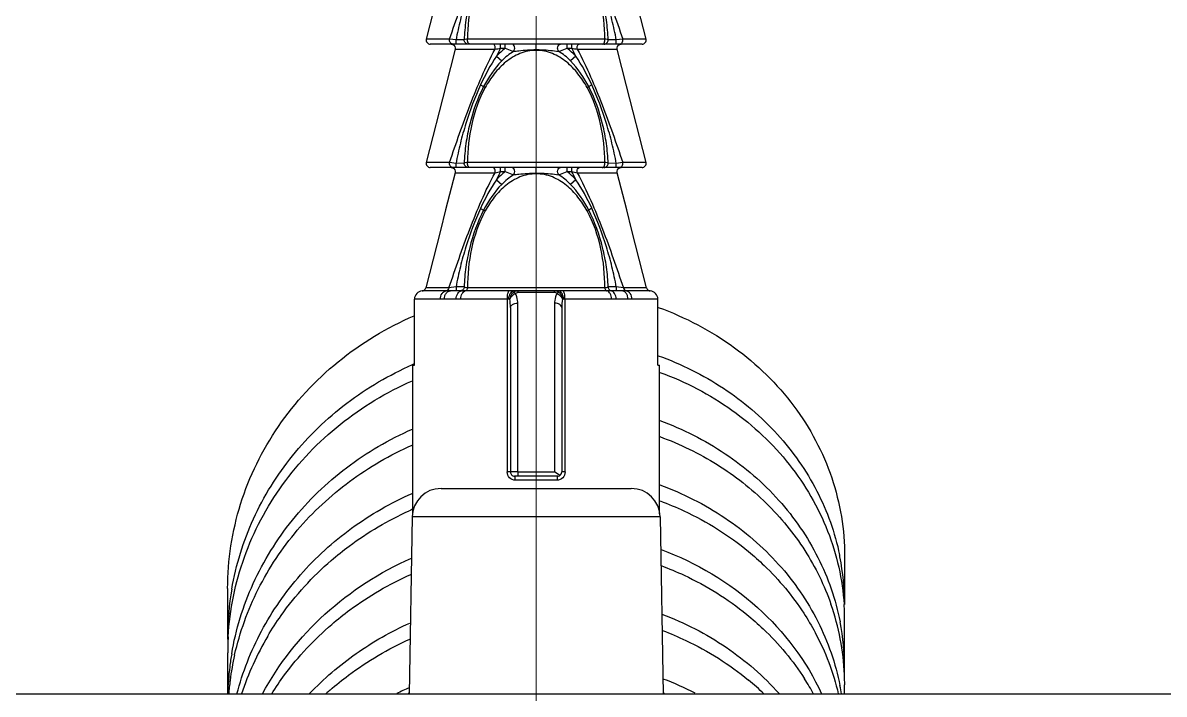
# Model space of a CAD drawing. Header units: millimetres. Extents: x 14071 to 14912, y -87 to 508.
# Drawn here: x 14483.01 to 14510.76, y 269.86 to 286.17 of the extents above; entities that cross this region are included whole.
import ezdxf

# ---------------------------------------------------------------- set-up
doc = ezdxf.new("R2010")
doc.units = ezdxf.units.MM
doc.linetypes.add('CENTERX2', pattern=[101.6, 63.5, -12.7, 12.7, -12.7])
doc.layers.add('CENTER', color=1, linetype='CENTERX2', lineweight=15)
doc.layers.add('벽', color=2, linetype='Continuous')

msp = doc.modelspace()

# ---------------------------------------------------------------- linework, layer by layer
at = {"linetype": 'Continuous'}
for p, q in [((14493.293, 287.643), (14492.818, 285.78)), ((14498.163, 285.78), (14497.687, 287.643)), ((14493.387, 285.78), (14492.818, 285.78)), ((14498.064, 285.656), (14492.917, 285.656)), ((14493.522, 285.531), (14493.293, 284.643)), ((14493.543, 285.756), (14493.387, 285.78)), ((14493.422, 285.656), (14493.459, 285.649)), ((14493.459, 285.649), (14493.491, 285.63)), ((14493.491, 285.63), (14493.514, 285.601)), ((14493.514, 285.601), (14493.524, 285.567)), ((14493.524, 285.567), (14493.522, 285.531)), ((14493.522, 285.531), (14494.493, 285.531)), ((14493.742, 285.759), (14493.543, 285.756)), ((14493.544, 285.656), (14493.543, 285.756)), ((14497.159, 285.78), (14493.822, 285.78)), ((14494.625, 285.556), (14494.625, 285.656)), ((14494.625, 285.556), (14494.739, 285.556)), ((14494.739, 285.556), (14494.739, 285.656)), ((14494.739, 285.556), (14494.943, 285.48)), ((14495.49, 285.504), (14495.49, 285.656)), ((14496.038, 285.48), (14496.242, 285.556)), ((14496.242, 285.556), (14496.242, 285.656)), ((14496.242, 285.556), (14496.355, 285.556)), ((14496.355, 285.556), (14496.355, 285.656)), ((14496.488, 285.531), (14497.459, 285.531)), ((14497.438, 285.756), (14497.239, 285.759)), ((14497.437, 285.656), (14497.438, 285.756)), ((14497.594, 285.78), (14497.438, 285.756)), ((14497.457, 285.567), (14497.467, 285.601)), ((14497.459, 285.531), (14497.457, 285.567)), ((14497.687, 284.643), (14497.459, 285.531)), ((14497.467, 285.601), (14497.49, 285.63)), ((14497.49, 285.63), (14497.522, 285.649)), ((14497.522, 285.649), (14497.559, 285.656)), ((14498.163, 285.78), (14497.594, 285.78)), ((14494.528, 285.361), (14494.652, 285.247)), ((14496.453, 285.361), (14496.329, 285.247)), ((14493.293, 284.643), (14492.818, 282.78)), ((14494.139, 284.664), (14494.213, 284.622)), ((14494.252, 284.6), (14494.213, 284.622)), ((14496.729, 284.601), (14496.768, 284.623)), ((14496.842, 284.665), (14496.768, 284.623)), ((14498.163, 282.78), (14497.687, 284.643)), ((14493.387, 282.78), (14492.818, 282.78)), ((14493.543, 282.756), (14493.387, 282.78)), ((14493.742, 282.759), (14493.543, 282.756)), ((14493.544, 282.656), (14493.543, 282.756)), ((14497.159, 282.78), (14493.822, 282.78)), ((14497.438, 282.756), (14497.239, 282.759)), ((14497.437, 282.656), (14497.438, 282.756)), ((14497.594, 282.78), (14497.438, 282.756)), ((14498.163, 282.78), (14497.594, 282.78)), ((14498.064, 282.656), (14492.917, 282.656)), ((14493.522, 282.531), (14493.29, 281.628)), ((14493.422, 282.656), (14493.459, 282.649)), ((14493.459, 282.649), (14493.491, 282.63)), ((14493.491, 282.63), (14493.514, 282.601)), ((14493.514, 282.601), (14493.524, 282.567)), ((14493.524, 282.567), (14493.522, 282.531)), ((14493.522, 282.531), (14494.493, 282.531)), ((14494.625, 282.556), (14494.625, 282.656)), ((14494.625, 282.556), (14494.739, 282.556)), ((14494.739, 282.556), (14494.739, 282.656)), ((14494.739, 282.556), (14494.943, 282.48)), ((14495.49, 282.504), (14495.49, 282.656)), ((14496.038, 282.48), (14496.242, 282.556)), ((14496.242, 282.556), (14496.242, 282.656)), ((14496.242, 282.556), (14496.355, 282.556)), ((14496.355, 282.556), (14496.355, 282.656)), ((14496.488, 282.531), (14497.459, 282.531)), ((14497.457, 282.567), (14497.467, 282.601)), ((14497.459, 282.531), (14497.457, 282.567)), ((14497.691, 281.628), (14497.459, 282.531)), ((14497.467, 282.601), (14497.49, 282.63)), ((14497.49, 282.63), (14497.522, 282.649)), ((14497.522, 282.649), (14497.559, 282.656)), ((14494.528, 282.361), (14494.652, 282.247)), ((14496.453, 282.361), (14496.329, 282.247)), ((14494.139, 281.664), (14494.213, 281.622)), ((14496.842, 281.665), (14496.768, 281.623)), ((14493.29, 281.628), (14493.162, 281.128)), ((14494.251, 281.6), (14494.213, 281.622)), ((14496.729, 281.601), (14496.768, 281.623)), ((14497.819, 281.128), (14497.691, 281.628)), ((14493.162, 281.128), (14492.806, 279.731)), ((14498.175, 279.731), (14497.819, 281.128)), ((14492.794, 279.703), (14492.773, 279.68)), ((14493.371, 279.731), (14492.806, 279.731)), ((14493.543, 279.755), (14493.371, 279.731)), ((14493.543, 279.755), (14493.542, 279.656)), ((14493.741, 279.753), (14493.543, 279.755)), ((14497.159, 279.731), (14493.822, 279.731)), ((14497.438, 279.755), (14497.239, 279.753)), ((14497.61, 279.731), (14497.438, 279.755)), ((14497.438, 279.755), (14497.439, 279.656)), ((14498.175, 279.731), (14497.61, 279.731)), ((14498.208, 279.68), (14498.187, 279.703)), ((14492.532, 277.856), (14492.532, 279.457)), ((14493.162, 279.457), (14492.532, 279.457)), ((14493.303, 279.656), (14492.716, 279.656)), ((14493.257, 279.456), (14493.162, 279.457)), ((14493.545, 279.456), (14493.257, 279.456)), ((14493.406, 279.656), (14493.303, 279.656)), ((14493.675, 279.656), (14493.406, 279.656)), ((14493.658, 279.457), (14493.545, 279.456)), ((14494.789, 279.457), (14493.658, 279.457)), ((14493.768, 279.656), (14493.675, 279.656)), ((14494.831, 279.656), (14493.768, 279.656)), ((14494.789, 279.457), (14494.789, 275.256)), ((14494.826, 279.456), (14494.789, 279.457)), ((14494.852, 279.456), (14494.826, 279.456)), ((14494.947, 279.656), (14494.831, 279.656)), ((14496.034, 279.656), (14494.947, 279.656)), ((14495.944, 279.615), (14495.037, 279.615)), ((14496.15, 279.656), (14496.034, 279.656)), ((14496.155, 279.456), (14496.129, 279.456)), ((14497.212, 279.656), (14496.15, 279.656)), ((14496.192, 279.457), (14496.155, 279.456)), ((14496.192, 275.256), (14496.192, 279.457)), ((14497.323, 279.457), (14496.192, 279.457)), ((14497.306, 279.656), (14497.212, 279.656)), ((14497.575, 279.656), (14497.306, 279.656)), ((14497.436, 279.456), (14497.323, 279.457)), ((14497.724, 279.456), (14497.436, 279.456)), ((14497.678, 279.656), (14497.575, 279.656)), ((14498.264, 279.656), (14497.678, 279.656)), ((14497.819, 279.457), (14497.724, 279.456)), ((14498.449, 279.457), (14497.819, 279.457)), ((14498.449, 277.856), (14498.449, 279.457)), ((14494.865, 279.25), (14494.865, 275.256)), ((14495.046, 275.257), (14495.042, 279.362)), ((14495.939, 279.362), (14495.935, 275.257)), ((14496.115, 279.25), (14496.115, 275.256)), ((14492.486, 277.865), (14492.494, 277.869)), ((14492.49, 274.237), (14492.49, 277.856)), ((14492.49, 277.856), (14492.532, 277.856)), ((14492.492, 277.852), (14492.5, 277.856)), ((14498.449, 277.856), (14498.49, 277.856)), ((14498.49, 274.237), (14498.49, 277.856)), ((14494.865, 275.256), (14494.789, 275.256)), ((14495.046, 275.257), (14494.865, 275.256)), ((14496.015, 275.156), (14494.965, 275.156)), ((14495.999, 275.056), (14494.982, 275.056)), ((14495.046, 275.257), (14495.935, 275.257)), ((14496.065, 275.169), (14495.935, 275.257)), ((14496.192, 275.256), (14496.115, 275.256)), ((14493.178, 274.856), (14497.803, 274.856)), ((14492.478, 274.168), (14492.403, 269.856)), ((14498.502, 274.168), (14492.478, 274.168)), ((14498.502, 274.168), (14498.578, 269.856)), ((14502.99, 273.205), (14502.99, 272.033)), ((14487.99, 272.424), (14487.99, 271.252)), ((14502.99, 270.47), (14502.99, 271.642)), ((14487.99, 270.861), (14487.99, 269.856)), ((14502.99, 269.856), (14502.99, 270.08)), ((14523.254, 269.856), (14467.828, 269.856)), ((14492.404, 269.894), (14492.38, 269.856)), ((14498.577, 269.894), (14498.6, 269.856))]:
    msp.add_line(p, q, dxfattribs=at)
for centre, radius, start, end in [((14490.598, 307.257), 22.072, 280.1631, 280.5139), ((14500.554, 282.445), 6.695, 152.3134, 154.1752), ((14490.418, 282.44), 6.705, 25.8267, 27.6858), ((14500.213, 306.322), 21.121, 259.4774, 259.844), ((14490.646, 303.991), 21.802, 280.1608, 280.516), ((14500.546, 279.449), 6.686, 152.3123, 154.1767), ((14490.438, 279.45), 6.683, 25.8231, 27.6883), ((14500.146, 302.96), 20.754, 259.4755, 259.8486), ((14492.709, 279.756), 0.0998, 328.1025, 345.6551), ((14498.272, 279.756), 0.0998, 194.3449, 211.8975), ((14492.707, 279.759), 0.104, 275.3324, 292.573), ((14492.707, 279.758), 0.103, 292.6638, 310.2499), ((14498.274, 279.758), 0.103, 229.7501, 247.3362), ((14498.274, 279.759), 0.104, 247.427, 264.6676), ((14495.717, 270.5), 8.043, 113.4059, 113.6196), ((14494.965, 275.256), 0.1, 180, 270.0005), ((14496.015, 275.256), 0.1, 270, 0), ((14493.178, 274.156), 0.7, 90, 179), ((14497.803, 274.156), 0.7, 1, 90), ((14495.711, 266.998), 8.027, 113.6716, 114.3396), ((14497.04, 272.029), 5.95, 11.2906, 11.7618), ((14497.048, 272.03), 5.942, 0.0261, 11.2894), ((14494.837, 271.25), 6.846, 170.2374, 179.9864), ((14497.012, 270.071), 5.979, 2.4672, 19.243), ((14497.074, 271.642), 5.916, 0.0023, 3.7949), ((14497.052, 270.468), 5.938, 0.0217, 11.1358), ((14494.815, 271.252), 6.825, 180.0031, 181.4104), ((14494.822, 270.861), 6.831, 176.7256, 179.9984), ((14495.055, 267.664), 7.075, 149.4115, 161.9034), ((14494.837, 269.686), 6.847, 170.3106, 172.9797), ((14494.851, 269.294), 6.861, 167.2368, 172.4825), ((14494.822, 269.688), 6.832, 172.9836, 178.5966), ((14497.092, 270.08), 5.899, 359.9965, 2.4146), ((14497.079, 270.47), 5.911, 358.6255, 0.0016), ((14494.837, 269.296), 6.846, 172.4854, 175.2932), ((14495.698, 262.727), 7.997, 114.3365, 116.7242), ((14495.902, 263.166), 7.549, 62.7672, 69.2059), ((14496.252, 264.879), 6.903, 46.1808, 50.4121), ((14496.683, 266.804), 6.338, 28.8236, 32.6931), ((14497.031, 268.901), 5.96, 9.2582, 11.2486), ((14495.498, 264.193), 7.641, 131.0588, 131.9789)]:
    msp.add_arc(centre, radius, start, end, dxfattribs=at)
for points, knots in [([(14493.387, 285.78), (14493.543, 286.249), (14493.788, 286.95), (14494.161, 287.867), (14494.373, 288.315), (14494.493, 288.531)], [0, 0, 0, 0, 0.500014, 0.750016, 1, 1, 1, 1]), ([(14496.488, 288.531), (14496.608, 288.315), (14496.82, 287.867), (14497.193, 286.95), (14497.437, 286.249), (14497.594, 285.78)], [0, 0, 0, 0, 0.249984, 0.499986, 1, 1, 1, 1]), ([(14494.139, 287.664), (14493.999, 287.361), (14493.824, 286.89), (14493.642, 286.247), (14493.571, 285.921), (14493.543, 285.756)], [0, 0, 0, 0, 0.499916, 0.749957, 1, 1, 1, 1]), ([(14494.213, 287.622), (14494.063, 287.335), (14493.899, 286.873), (14493.775, 286.24), (14493.746, 285.919), (14493.742, 285.759)], [0, 0, 0, 0, 0.501413, 0.751199, 1, 1, 1, 1]), ([(14494.252, 287.601), (14494.098, 287.323), (14493.889, 286.72), (14493.823, 286.09), (14493.822, 285.78)], [0, 0, 0, 0, 0.505805, 1, 1, 1, 1]), ([(14497.159, 285.78), (14497.157, 286.09), (14497.092, 286.72), (14496.883, 287.323), (14496.729, 287.601)], [0, 0, 0, 0, 0.494196, 1, 1, 1, 1]), ([(14497.239, 285.759), (14497.235, 285.919), (14497.206, 286.24), (14497.082, 286.874), (14496.917, 287.336), (14496.768, 287.623)], [0, 0, 0, 0, 0.248799, 0.498591, 1, 1, 1, 1]), ([(14497.438, 285.756), (14497.41, 285.921), (14497.339, 286.247), (14497.157, 286.89), (14496.981, 287.361), (14496.842, 287.665)], [0, 0, 0, 0, 0.250042, 0.500085, 1, 1, 1, 1]), ([(14492.818, 285.78), (14492.811, 285.751), (14492.825, 285.684), (14492.887, 285.656), (14492.917, 285.656)], [0, 0, 0, 0, 0.499383, 1, 1, 1, 1]), ([(14493.462, 285.656), (14493.45, 285.656), (14493.425, 285.664), (14493.388, 285.705), (14493.382, 285.751), (14493.387, 285.78)], [0, 0, 0, 0, 0.219188, 0.461716, 1, 1, 1, 1]), ([(14493.387, 282.78), (14493.543, 283.249), (14493.788, 283.95), (14494.161, 284.867), (14494.373, 285.315), (14494.493, 285.531)], [0, 0, 0, 0, 0.500014, 0.750016, 1, 1, 1, 1]), ([(14493.842, 285.656), (14493.816, 285.656), (14493.761, 285.678), (14493.741, 285.733), (14493.742, 285.759)], [0, 0, 0, 0, 0.499908, 1, 1, 1, 1]), ([(14493.822, 285.78), (14493.803, 285.778), (14493.777, 285.775), (14493.751, 285.767), (14493.742, 285.761), (14493.742, 285.759)], [0, 0, 0, 0, 0.690597, 0.893402, 1, 1, 1, 1]), ([(14493.882, 285.656), (14493.872, 285.656), (14493.851, 285.665), (14493.83, 285.695), (14493.819, 285.735), (14493.82, 285.765), (14493.822, 285.78)], [0, 0, 0, 0, 0.189502, 0.423747, 0.703402, 1, 1, 1, 1]), ([(14494.493, 285.531), (14494.494, 285.546), (14494.494, 285.576), (14494.486, 285.62), (14494.463, 285.656), (14494.445, 285.656)], [0, 0, 0, 0, 0.318177, 0.614091, 1, 1, 1, 1]), ([(14494.943, 285.48), (14494.955, 285.494), (14494.97, 285.532), (14494.968, 285.59), (14494.943, 285.639), (14494.91, 285.656), (14494.895, 285.656)], [0, 0, 0, 0, 0.259552, 0.537508, 0.7898, 1, 1, 1, 1]), ([(14496.038, 285.48), (14496.026, 285.494), (14496.011, 285.532), (14496.013, 285.59), (14496.038, 285.639), (14496.071, 285.656), (14496.086, 285.656)], [0, 0, 0, 0, 0.259551, 0.537504, 0.789794, 1, 1, 1, 1]), ([(14496.488, 285.531), (14496.487, 285.546), (14496.487, 285.576), (14496.495, 285.62), (14496.518, 285.656), (14496.536, 285.656)], [0, 0, 0, 0, 0.318177, 0.614092, 1, 1, 1, 1]), ([(14496.488, 285.531), (14496.608, 285.315), (14496.82, 284.867), (14497.193, 283.95), (14497.437, 283.249), (14497.594, 282.78)], [0, 0, 0, 0, 0.249984, 0.499986, 1, 1, 1, 1]), ([(14497.099, 285.656), (14497.109, 285.656), (14497.13, 285.665), (14497.151, 285.695), (14497.162, 285.735), (14497.161, 285.765), (14497.159, 285.78)], [0, 0, 0, 0, 0.189503, 0.423748, 0.703403, 1, 1, 1, 1]), ([(14497.139, 285.656), (14497.165, 285.656), (14497.22, 285.678), (14497.24, 285.733), (14497.239, 285.759)], [0, 0, 0, 0, 0.499908, 1, 1, 1, 1]), ([(14497.239, 285.759), (14497.239, 285.761), (14497.23, 285.767), (14497.204, 285.775), (14497.178, 285.778), (14497.159, 285.78)], [0, 0, 0, 0, 0.106498, 0.30909, 1, 1, 1, 1]), ([(14497.519, 285.656), (14497.531, 285.656), (14497.556, 285.664), (14497.593, 285.705), (14497.599, 285.751), (14497.594, 285.78)], [0, 0, 0, 0, 0.219189, 0.461717, 1, 1, 1, 1]), ([(14498.064, 285.656), (14498.094, 285.656), (14498.156, 285.684), (14498.17, 285.751), (14498.163, 285.78)], [0, 0, 0, 0, 0.500617, 1, 1, 1, 1]), ([(14495.49, 285.504), (14495.357, 285.504), (14495.088, 285.448), (14494.743, 285.234), (14494.463, 284.943), (14494.316, 284.718), (14494.252, 284.601)], [0, 0, 0, 0, 0.250277, 0.499797, 0.74937, 1, 1, 1, 1]), ([(14494.943, 285.48), (14494.984, 285.486), (14495.166, 285.509), (14495.349, 285.522), (14495.49, 285.522)], [0, 0, 0, 0, 0.229837, 1, 1, 1, 1]), ([(14495.49, 285.522), (14495.538, 285.522), (14495.721, 285.518), (14495.904, 285.499), (14496.038, 285.48)], [0, 0, 0, 0, 0.260003, 1, 1, 1, 1]), ([(14496.729, 284.601), (14496.664, 284.718), (14496.518, 284.943), (14496.238, 285.234), (14495.893, 285.448), (14495.624, 285.504), (14495.49, 285.504)], [0, 0, 0, 0, 0.250677, 0.500316, 0.749851, 1, 1, 1, 1]), ([(14494.139, 284.664), (14493.999, 284.361), (14493.824, 283.89), (14493.642, 283.247), (14493.571, 282.921), (14493.543, 282.756)], [0, 0, 0, 0, 0.499916, 0.749957, 1, 1, 1, 1]), ([(14494.213, 284.622), (14494.063, 284.335), (14493.899, 283.873), (14493.775, 283.24), (14493.746, 282.919), (14493.742, 282.759)], [0, 0, 0, 0, 0.501413, 0.751199, 1, 1, 1, 1]), ([(14494.252, 284.601), (14494.098, 284.323), (14493.889, 283.72), (14493.823, 283.09), (14493.822, 282.78)], [0, 0, 0, 0, 0.505805, 1, 1, 1, 1]), ([(14497.159, 282.78), (14497.157, 283.09), (14497.092, 283.72), (14496.883, 284.323), (14496.729, 284.601)], [0, 0, 0, 0, 0.494196, 1, 1, 1, 1]), ([(14497.239, 282.759), (14497.235, 282.919), (14497.206, 283.24), (14497.082, 283.874), (14496.917, 284.336), (14496.768, 284.623)], [0, 0, 0, 0, 0.248799, 0.498591, 1, 1, 1, 1]), ([(14497.438, 282.756), (14497.41, 282.921), (14497.339, 283.247), (14497.157, 283.89), (14496.981, 284.361), (14496.842, 284.665)], [0, 0, 0, 0, 0.250042, 0.500085, 1, 1, 1, 1]), ([(14492.818, 282.78), (14492.811, 282.751), (14492.825, 282.684), (14492.887, 282.656), (14492.917, 282.656)], [0, 0, 0, 0, 0.499383, 1, 1, 1, 1]), ([(14493.462, 282.656), (14493.45, 282.656), (14493.425, 282.664), (14493.388, 282.705), (14493.382, 282.751), (14493.387, 282.78)], [0, 0, 0, 0, 0.219188, 0.461716, 1, 1, 1, 1]), ([(14493.842, 282.656), (14493.816, 282.656), (14493.761, 282.678), (14493.741, 282.733), (14493.742, 282.759)], [0, 0, 0, 0, 0.499908, 1, 1, 1, 1]), ([(14493.822, 282.78), (14493.803, 282.778), (14493.777, 282.775), (14493.751, 282.767), (14493.742, 282.761), (14493.742, 282.759)], [0, 0, 0, 0, 0.690597, 0.893402, 1, 1, 1, 1]), ([(14493.882, 282.656), (14493.872, 282.656), (14493.851, 282.665), (14493.83, 282.695), (14493.819, 282.735), (14493.82, 282.765), (14493.822, 282.78)], [0, 0, 0, 0, 0.189502, 0.423747, 0.703402, 1, 1, 1, 1]), ([(14497.099, 282.656), (14497.109, 282.656), (14497.13, 282.665), (14497.151, 282.695), (14497.162, 282.735), (14497.161, 282.765), (14497.159, 282.78)], [0, 0, 0, 0, 0.189503, 0.423748, 0.703403, 1, 1, 1, 1]), ([(14497.139, 282.656), (14497.165, 282.656), (14497.22, 282.678), (14497.24, 282.733), (14497.239, 282.759)], [0, 0, 0, 0, 0.499908, 1, 1, 1, 1]), ([(14497.239, 282.759), (14497.239, 282.761), (14497.23, 282.767), (14497.204, 282.775), (14497.178, 282.778), (14497.159, 282.78)], [0, 0, 0, 0, 0.106498, 0.30909, 1, 1, 1, 1]), ([(14497.519, 282.656), (14497.531, 282.656), (14497.556, 282.664), (14497.593, 282.705), (14497.599, 282.751), (14497.594, 282.78)], [0, 0, 0, 0, 0.219189, 0.461717, 1, 1, 1, 1]), ([(14498.064, 282.656), (14498.094, 282.656), (14498.156, 282.684), (14498.17, 282.751), (14498.163, 282.78)], [0, 0, 0, 0, 0.500617, 1, 1, 1, 1]), ([(14493.371, 279.731), (14493.53, 280.209), (14493.777, 280.923), (14494.155, 281.855), (14494.371, 282.311), (14494.493, 282.531)], [0, 0, 0, 0, 0.500015, 0.750017, 1, 1, 1, 1]), ([(14495.49, 282.504), (14495.357, 282.504), (14495.087, 282.448), (14494.743, 282.234), (14494.463, 281.943), (14494.316, 281.718), (14494.251, 281.6)], [0, 0, 0, 0, 0.250296, 0.49982, 0.749389, 1, 1, 1, 1]), ([(14494.493, 282.531), (14494.494, 282.546), (14494.494, 282.576), (14494.486, 282.62), (14494.463, 282.656), (14494.445, 282.656)], [0, 0, 0, 0, 0.318178, 0.614092, 1, 1, 1, 1]), ([(14494.943, 282.48), (14494.955, 282.494), (14494.97, 282.532), (14494.968, 282.59), (14494.943, 282.639), (14494.91, 282.656), (14494.895, 282.656)], [0, 0, 0, 0, 0.259552, 0.537509, 0.789801, 1, 1, 1, 1]), ([(14494.943, 282.48), (14494.984, 282.486), (14495.166, 282.509), (14495.349, 282.522), (14495.49, 282.522)], [0, 0, 0, 0, 0.229839, 1, 1, 1, 1]), ([(14495.49, 282.522), (14495.538, 282.522), (14495.721, 282.518), (14495.904, 282.499), (14496.038, 282.48)], [0, 0, 0, 0, 0.260004, 1, 1, 1, 1]), ([(14496.729, 281.601), (14496.664, 281.718), (14496.518, 281.943), (14496.238, 282.234), (14495.893, 282.448), (14495.624, 282.504), (14495.49, 282.504)], [0, 0, 0, 0, 0.250677, 0.500316, 0.74985, 1, 1, 1, 1]), ([(14496.038, 282.48), (14496.026, 282.494), (14496.011, 282.532), (14496.013, 282.59), (14496.038, 282.639), (14496.071, 282.656), (14496.086, 282.656)], [0, 0, 0, 0, 0.259551, 0.537504, 0.789795, 1, 1, 1, 1]), ([(14496.488, 282.531), (14496.487, 282.546), (14496.487, 282.576), (14496.495, 282.62), (14496.518, 282.656), (14496.536, 282.656)], [0, 0, 0, 0, 0.318177, 0.614092, 1, 1, 1, 1]), ([(14496.488, 282.531), (14496.61, 282.311), (14496.825, 281.855), (14497.203, 280.923), (14497.451, 280.209), (14497.61, 279.731)], [0, 0, 0, 0, 0.249983, 0.499985, 1, 1, 1, 1]), ([(14494.139, 281.664), (14493.999, 281.361), (14493.824, 280.89), (14493.642, 280.247), (14493.571, 279.92), (14493.543, 279.755)], [0, 0, 0, 0, 0.499916, 0.749956, 1, 1, 1, 1]), ([(14497.438, 279.755), (14497.41, 279.92), (14497.339, 280.247), (14497.157, 280.89), (14496.981, 281.361), (14496.842, 281.665)], [0, 0, 0, 0, 0.250042, 0.500085, 1, 1, 1, 1]), ([(14494.213, 281.622), (14494.063, 281.334), (14493.898, 280.871), (14493.774, 280.236), (14493.745, 279.914), (14493.741, 279.753)], [0, 0, 0, 0, 0.501414, 0.751196, 1, 1, 1, 1]), ([(14494.251, 281.6), (14494.094, 281.315), (14493.882, 280.695), (14493.82, 280.05), (14493.822, 279.731)], [0, 0, 0, 0, 0.50612, 1, 1, 1, 1]), ([(14497.159, 279.731), (14497.161, 280.05), (14497.099, 280.696), (14496.887, 281.316), (14496.729, 281.601)], [0, 0, 0, 0, 0.493886, 1, 1, 1, 1]), ([(14497.239, 279.753), (14497.236, 279.914), (14497.207, 280.236), (14497.083, 280.871), (14496.918, 281.335), (14496.768, 281.623)], [0, 0, 0, 0, 0.248801, 0.498589, 1, 1, 1, 1]), ([(14493.371, 279.731), (14493.367, 279.713), (14493.353, 279.678), (14493.319, 279.658), (14493.303, 279.656)], [0, 0, 0, 0, 0.536771, 1, 1, 1, 1]), ([(14493.741, 279.753), (14493.741, 279.728), (14493.719, 279.676), (14493.667, 279.656), (14493.642, 279.656)], [0, 0, 0, 0, 0.50007, 1, 1, 1, 1]), ([(14493.822, 279.731), (14493.802, 279.733), (14493.776, 279.737), (14493.75, 279.745), (14493.742, 279.75), (14493.741, 279.753)], [0, 0, 0, 0, 0.701316, 0.899207, 1, 1, 1, 1]), ([(14493.822, 279.731), (14493.821, 279.722), (14493.814, 279.692), (14493.79, 279.659), (14493.768, 279.656)], [0, 0, 0, 0, 0.306518, 1, 1, 1, 1]), ([(14497.239, 279.753), (14497.239, 279.75), (14497.231, 279.745), (14497.205, 279.737), (14497.179, 279.733), (14497.159, 279.731)], [0, 0, 0, 0, 0.100661, 0.298276, 1, 1, 1, 1]), ([(14497.159, 279.731), (14497.16, 279.722), (14497.167, 279.692), (14497.191, 279.659), (14497.212, 279.656)], [0, 0, 0, 0, 0.306518, 1, 1, 1, 1]), ([(14497.239, 279.753), (14497.24, 279.728), (14497.262, 279.676), (14497.314, 279.656), (14497.339, 279.656)], [0, 0, 0, 0, 0.500069, 1, 1, 1, 1]), ([(14497.61, 279.731), (14497.614, 279.713), (14497.628, 279.678), (14497.662, 279.658), (14497.678, 279.656)], [0, 0, 0, 0, 0.536771, 1, 1, 1, 1]), ([(14492.716, 279.656), (14492.668, 279.652), (14492.571, 279.606), (14492.532, 279.505), (14492.532, 279.457)], [0, 0, 0, 0, 0.499954, 1, 1, 1, 1]), ([(14493.162, 279.457), (14493.162, 279.504), (14493.181, 279.575), (14493.244, 279.639), (14493.284, 279.654), (14493.303, 279.656)], [0, 0, 0, 0, 0.535663, 0.777504, 1, 1, 1, 1]), ([(14493.257, 279.456), (14493.257, 279.481), (14493.264, 279.532), (14493.295, 279.597), (14493.344, 279.644), (14493.386, 279.656), (14493.406, 279.656)], [0, 0, 0, 0, 0.282644, 0.547386, 0.784518, 1, 1, 1, 1]), ([(14493.545, 279.456), (14493.545, 279.481), (14493.551, 279.531), (14493.578, 279.596), (14493.62, 279.643), (14493.658, 279.656), (14493.675, 279.656)], [0, 0, 0, 0, 0.29658, 0.56834, 0.80051, 1, 1, 1, 1]), ([(14493.658, 279.457), (14493.658, 279.481), (14493.663, 279.528), (14493.689, 279.603), (14493.735, 279.651), (14493.768, 279.656)], [0, 0, 0, 0, 0.301065, 0.577718, 1, 1, 1, 1]), ([(14494.789, 279.457), (14494.789, 279.481), (14494.791, 279.526), (14494.799, 279.587), (14494.81, 279.629), (14494.823, 279.653), (14494.831, 279.656)], [0, 0, 0, 0, 0.347706, 0.651377, 0.874527, 1, 1, 1, 1]), ([(14494.826, 279.456), (14494.826, 279.481), (14494.832, 279.531), (14494.857, 279.595), (14494.895, 279.642), (14494.931, 279.656), (14494.947, 279.656)], [0, 0, 0, 0, 0.302961, 0.578074, 0.808117, 1, 1, 1, 1]), ([(14494.949, 279.628), (14494.92, 279.61), (14494.872, 279.558), (14494.853, 279.49), (14494.852, 279.456)], [0, 0, 0, 0, 0.494234, 1, 1, 1, 1]), ([(14494.852, 279.456), (14494.857, 279.47), (14494.887, 279.529), (14494.938, 279.577), (14494.982, 279.601)], [0, 0, 0, 0, 0.235597, 1, 1, 1, 1]), ([(14494.949, 279.628), (14494.954, 279.627), (14494.966, 279.618), (14494.976, 279.608), (14494.982, 279.601)], [0, 0, 0, 0, 0.380343, 1, 1, 1, 1]), ([(14495.042, 279.362), (14495.042, 279.383), (14495.038, 279.465), (14495.015, 279.549), (14494.982, 279.601)], [0, 0, 0, 0, 0.254318, 1, 1, 1, 1]), ([(14495.049, 279.656), (14495.045, 279.656), (14495.04, 279.636), (14495.038, 279.625), (14495.037, 279.615)], [0, 0, 0, 0, 0.294511, 1, 1, 1, 1]), ([(14495.944, 279.615), (14495.943, 279.625), (14495.941, 279.636), (14495.936, 279.656), (14495.932, 279.656)], [0, 0, 0, 0, 0.705489, 1, 1, 1, 1]), ([(14495.999, 279.601), (14495.966, 279.549), (14495.943, 279.465), (14495.939, 279.383), (14495.939, 279.362)], [0, 0, 0, 0, 0.74571, 1, 1, 1, 1]), ([(14495.999, 279.601), (14496.005, 279.608), (14496.014, 279.618), (14496.027, 279.627), (14496.032, 279.628)], [0, 0, 0, 0, 0.619839, 1, 1, 1, 1]), ([(14495.999, 279.601), (14496.014, 279.593), (14496.069, 279.557), (14496.113, 279.501), (14496.129, 279.456)], [0, 0, 0, 0, 0.259871, 1, 1, 1, 1]), ([(14496.129, 279.456), (14496.128, 279.49), (14496.109, 279.559), (14496.06, 279.611), (14496.031, 279.628)], [0, 0, 0, 0, 0.505777, 1, 1, 1, 1]), ([(14496.155, 279.456), (14496.155, 279.481), (14496.149, 279.531), (14496.124, 279.595), (14496.086, 279.642), (14496.05, 279.656), (14496.034, 279.656)], [0, 0, 0, 0, 0.302957, 0.578067, 0.80811, 1, 1, 1, 1]), ([(14496.192, 279.457), (14496.192, 279.481), (14496.19, 279.526), (14496.182, 279.587), (14496.171, 279.629), (14496.158, 279.653), (14496.15, 279.656)], [0, 0, 0, 0, 0.347707, 0.651378, 0.874528, 1, 1, 1, 1]), ([(14497.323, 279.457), (14497.323, 279.481), (14497.318, 279.528), (14497.292, 279.603), (14497.246, 279.651), (14497.212, 279.656)], [0, 0, 0, 0, 0.301064, 0.577717, 1, 1, 1, 1]), ([(14497.436, 279.456), (14497.436, 279.481), (14497.43, 279.531), (14497.403, 279.596), (14497.361, 279.643), (14497.323, 279.656), (14497.306, 279.656)], [0, 0, 0, 0, 0.29658, 0.56834, 0.800511, 1, 1, 1, 1]), ([(14497.724, 279.456), (14497.724, 279.481), (14497.717, 279.532), (14497.686, 279.597), (14497.637, 279.644), (14497.595, 279.656), (14497.575, 279.656)], [0, 0, 0, 0, 0.282644, 0.547387, 0.784519, 1, 1, 1, 1]), ([(14497.819, 279.457), (14497.819, 279.504), (14497.8, 279.575), (14497.737, 279.639), (14497.697, 279.654), (14497.678, 279.656)], [0, 0, 0, 0, 0.535663, 0.777505, 1, 1, 1, 1]), ([(14498.449, 279.457), (14498.449, 279.505), (14498.41, 279.606), (14498.313, 279.652), (14498.264, 279.656)], [0, 0, 0, 0, 0.500046, 1, 1, 1, 1]), ([(14494.865, 279.25), (14494.865, 279.264), (14494.877, 279.295), (14494.918, 279.329), (14494.975, 279.353), (14495.019, 279.36), (14495.042, 279.362)], [0, 0, 0, 0, 0.186893, 0.41368, 0.689512, 1, 1, 1, 1]), ([(14496.115, 279.25), (14496.115, 279.264), (14496.104, 279.295), (14496.063, 279.329), (14496.006, 279.353), (14495.962, 279.36), (14495.939, 279.362)], [0, 0, 0, 0, 0.186893, 0.41368, 0.689512, 1, 1, 1, 1]), ([(14498.46, 279.255), (14499.116, 279.019), (14500.353, 278.372), (14501.827, 276.933), (14502.773, 275.161), (14502.99, 273.85), (14502.99, 273.205)], [0, 0, 0, 0, 0.260865, 0.513621, 0.759004, 1, 1, 1, 1]), ([(14487.99, 272.424), (14487.99, 273.117), (14488.207, 274.518), (14489.147, 276.433), (14490.617, 278.018), (14491.863, 278.768), (14492.525, 279.055)], [0, 0, 0, 0, 0.245128, 0.492795, 0.744481, 1, 1, 1, 1]), ([(14498.46, 278.083), (14499.015, 277.883), (14500.07, 277.359), (14501.398, 276.23), (14502.375, 274.837), (14502.754, 273.779), (14502.866, 273.242)], [0, 0, 0, 0, 0.259616, 0.512499, 0.758792, 1, 1, 1, 1]), ([(14488.09, 272.411), (14488.191, 272.998), (14488.55, 274.156), (14489.516, 275.707), (14490.846, 276.99), (14491.919, 277.617), (14492.486, 277.865)], [0, 0, 0, 0, 0.245295, 0.493442, 0.745141, 1, 1, 1, 1]), ([(14498.5, 277.678), (14499.119, 277.451), (14500.288, 276.842), (14501.706, 275.509), (14502.661, 273.867), (14502.937, 272.643), (14502.977, 272.034)], [0, 0, 0, 0, 0.260453, 0.513266, 0.758972, 1, 1, 1, 1]), ([(14488.002, 271.251), (14488.039, 271.907), (14488.309, 273.223), (14489.258, 275.008), (14490.674, 276.487), (14491.854, 277.197), (14492.481, 277.473)], [0, 0, 0, 0, 0.245161, 0.492998, 0.744696, 1, 1, 1, 1]), ([(14498.5, 276.506), (14499.056, 276.302), (14500.111, 275.769), (14501.435, 274.627), (14502.403, 273.221), (14502.772, 272.155), (14502.879, 271.615)], [0, 0, 0, 0, 0.259638, 0.512499, 0.758761, 1, 1, 1, 1]), ([(14488.088, 270.839), (14488.188, 271.426), (14488.546, 272.585), (14489.511, 274.138), (14490.841, 275.424), (14491.914, 276.051), (14492.481, 276.3)], [0, 0, 0, 0, 0.245296, 0.49344, 0.745137, 1, 1, 1, 1]), ([(14498.497, 276.116), (14498.983, 275.938), (14499.911, 275.487), (14501.115, 274.545), (14502.063, 273.387), (14502.497, 272.499), (14502.657, 272.042)], [0, 0, 0, 0, 0.258568, 0.511315, 0.758173, 1, 1, 1, 1]), ([(14488.16, 270.81), (14488.285, 271.361), (14488.676, 272.445), (14489.637, 273.888), (14490.921, 275.083), (14491.942, 275.673), (14492.479, 275.909)], [0, 0, 0, 0, 0.24542, 0.493707, 0.745375, 1, 1, 1, 1]), ([(14494.982, 275.056), (14494.933, 275.056), (14494.828, 275.1), (14494.789, 275.205), (14494.789, 275.256)], [0, 0, 0, 0, 0.496628, 1, 1, 1, 1]), ([(14494.982, 275.056), (14494.982, 275.068), (14494.982, 275.092), (14494.978, 275.124), (14494.974, 275.143), (14494.969, 275.156), (14494.965, 275.156)], [0, 0, 0, 0, 0.370671, 0.686736, 0.903221, 1, 1, 1, 1]), ([(14495.046, 275.257), (14495.046, 275.244), (14495.046, 275.22), (14495.048, 275.189), (14495.051, 275.168), (14495.053, 275.159), (14495.055, 275.156), (14495.056, 275.156)], [0, 0, 0, 0, 0.376508, 0.697371, 0.914015, 0.973155, 1, 1, 1, 1]), ([(14496.192, 275.256), (14496.192, 275.205), (14496.153, 275.1), (14496.048, 275.056), (14495.999, 275.056)], [0, 0, 0, 0, 0.503371, 1, 1, 1, 1]), ([(14496.015, 275.156), (14496.012, 275.156), (14496.006, 275.143), (14496.003, 275.124), (14495.999, 275.092), (14495.999, 275.068), (14495.999, 275.056)], [0, 0, 0, 0, 0.096779, 0.313264, 0.629329, 1, 1, 1, 1]), ([(14488.215, 269.862), (14488.353, 270.391), (14488.761, 271.427), (14489.718, 272.802), (14490.972, 273.943), (14491.96, 274.508), (14492.479, 274.737)], [0, 0, 0, 0, 0.245515, 0.49389, 0.745532, 1, 1, 1, 1]), ([(14498.497, 274.944), (14499.052, 274.741), (14500.106, 274.209), (14501.43, 273.07), (14502.399, 271.667), (14502.769, 270.602), (14502.876, 270.063)], [0, 0, 0, 0, 0.259629, 0.512492, 0.758761, 1, 1, 1, 1]), ([(14498.503, 274.551), (14498.7, 274.479), (14499.464, 274.162), (14500.176, 273.717), (14500.652, 273.323)], [0, 0, 0, 0, 0.253753, 1, 1, 1, 1]), ([(14490.509, 273.106), (14490.65, 273.228), (14491.236, 273.697), (14491.889, 274.08), (14492.402, 274.312)], [0, 0, 0, 0, 0.249012, 1, 1, 1, 1]), ([(14498.53, 273.369), (14499.382, 273.052), (14500.958, 272.125), (14502.064, 270.657), (14502.43, 269.865)], [0, 0, 0, 0, 0.510409, 1, 1, 1, 1]), ([(14500.652, 273.323), (14500.783, 273.215), (14501.286, 272.767), (14501.722, 272.244), (14501.996, 271.823)], [0, 0, 0, 0, 0.25334, 1, 1, 1, 1]), ([(14488.835, 269.865), (14489.226, 270.586), (14490.275, 271.912), (14491.694, 272.826), (14492.457, 273.164)], [0, 0, 0, 0, 0.495435, 1, 1, 1, 1]), ([(14488.964, 271.265), (14489.066, 271.437), (14489.502, 272.111), (14490.052, 272.712), (14490.509, 273.106)], [0, 0, 0, 0, 0.248647, 1, 1, 1, 1]), ([(14490.519, 271.552), (14490.663, 271.675), (14491.257, 272.149), (14491.92, 272.534), (14492.441, 272.766)], [0, 0, 0, 0, 0.24901, 1, 1, 1, 1]), ([(14498.527, 272.979), (14498.718, 272.909), (14499.457, 272.6), (14500.147, 272.172), (14500.61, 271.795)], [0, 0, 0, 0, 0.253613, 1, 1, 1, 1]), ([(14498.549, 271.799), (14499.097, 271.594), (14500.137, 271.062), (14501.02, 270.294), (14501.399, 269.868)], [0, 0, 0, 0, 0.506555, 1, 1, 1, 1]), ([(14500.61, 271.795), (14500.748, 271.682), (14501.277, 271.217), (14501.733, 270.669), (14502.017, 270.227)], [0, 0, 0, 0, 0.253511, 1, 1, 1, 1]), ([(14501.996, 271.823), (14502.094, 271.671), (14502.458, 271.057), (14502.715, 270.38), (14502.836, 269.861)], [0, 0, 0, 0, 0.252847, 1, 1, 1, 1]), ([(14489.062, 269.864), (14489.161, 270.021), (14489.581, 270.637), (14490.095, 271.187), (14490.519, 271.552)], [0, 0, 0, 0, 0.248712, 1, 1, 1, 1]), ([(14489.983, 269.872), (14490.326, 270.23), (14491.089, 270.884), (14491.963, 271.379), (14492.42, 271.585)], [0, 0, 0, 0, 0.49759, 1, 1, 1, 1]), ([(14498.562, 271.403), (14498.753, 271.331), (14499.496, 271.017), (14500.188, 270.582), (14500.651, 270.198)], [0, 0, 0, 0, 0.253659, 1, 1, 1, 1]), ([(14490.48, 269.955), (14490.624, 270.081), (14491.223, 270.564), (14491.895, 270.958), (14492.422, 271.195)], [0, 0, 0, 0, 0.248991, 1, 1, 1, 1])]:
    msp.add_open_spline(points, degree=3, knots=knots, dxfattribs=at)
for points in [[(14494.739, 285.556), (14494.663, 285.497), (14494.592, 285.432), (14494.528, 285.361)], [(14496.453, 285.361), (14496.389, 285.432), (14496.318, 285.497), (14496.242, 285.556)], [(14494.528, 285.361), (14494.377, 285.142), (14494.25, 284.906), (14494.139, 284.664)], [(14494.943, 285.48), (14494.836, 285.416), (14494.739, 285.336), (14494.652, 285.247)], [(14496.329, 285.247), (14496.242, 285.336), (14496.145, 285.416), (14496.038, 285.48)], [(14496.842, 284.665), (14496.73, 284.906), (14496.604, 285.142), (14496.453, 285.361)], [(14494.652, 285.247), (14494.474, 285.064), (14494.33, 284.848), (14494.213, 284.622)], [(14496.768, 284.623), (14496.651, 284.848), (14496.506, 285.065), (14496.329, 285.247)], [(14494.739, 282.556), (14494.663, 282.497), (14494.592, 282.432), (14494.528, 282.361)], [(14494.943, 282.48), (14494.836, 282.416), (14494.739, 282.336), (14494.652, 282.247)], [(14496.329, 282.247), (14496.242, 282.336), (14496.145, 282.416), (14496.038, 282.48)], [(14496.453, 282.361), (14496.389, 282.432), (14496.318, 282.497), (14496.242, 282.556)], [(14494.528, 282.361), (14494.377, 282.142), (14494.25, 281.906), (14494.139, 281.664)], [(14494.652, 282.247), (14494.474, 282.064), (14494.33, 281.848), (14494.213, 281.622)], [(14496.768, 281.623), (14496.651, 281.848), (14496.506, 282.065), (14496.329, 282.247)], [(14496.842, 281.665), (14496.73, 281.906), (14496.604, 282.142), (14496.453, 282.361)], [(14494.865, 279.25), (14494.865, 279.319), (14494.862, 279.388), (14494.852, 279.456)], [(14495.049, 279.656), (14495.014, 279.656), (14494.978, 279.646), (14494.949, 279.628)], [(14494.982, 279.601), (14494.998, 279.611), (14495.018, 279.615), (14495.037, 279.615)], [(14496.031, 279.628), (14496.002, 279.647), (14495.966, 279.656), (14495.932, 279.656)], [(14495.999, 279.601), (14495.983, 279.611), (14495.963, 279.615), (14495.944, 279.615)], [(14496.129, 279.456), (14496.118, 279.388), (14496.115, 279.319), (14496.115, 279.25)]]:
    msp.add_open_spline(points, degree=3, dxfattribs=at)
at = {"layer": 'CENTER'}
msp.add_line((14495.49, 149.233), (14495.49, 302.491), dxfattribs=at)
at = {"layer": '벽'}
msp.add_line((14538.506, 269.856), (14150.547, 269.856), dxfattribs=at)

doc.saveas('drawing.dxf')
